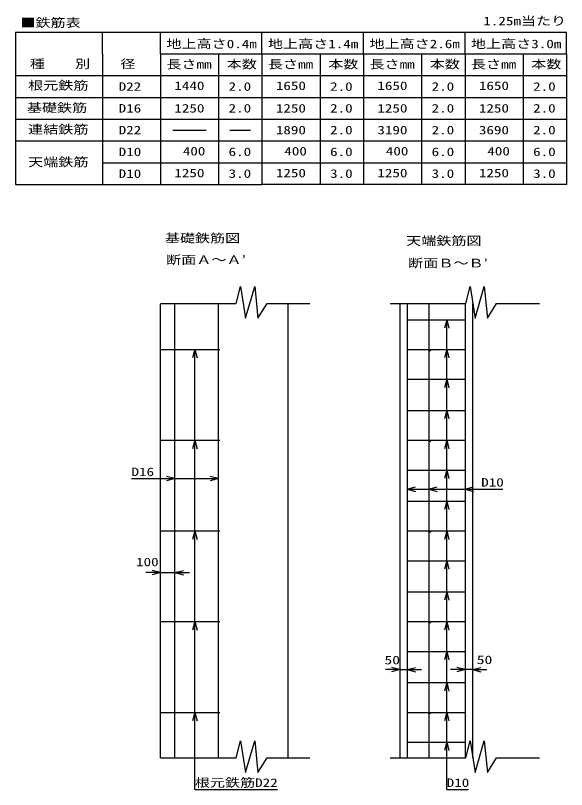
# Model space of a CAD drawing. Units: millimetres, scale not verified. Extents: x -10427 to 8480, y -7210 to 7278.
# Drawn here: x 4620 to 8420, y 1260 to 6594 of the extents above; entities that cross this region are included whole.
import ezdxf
from ezdxf.enums import TextEntityAlignment as Align

# ---------------------------------------------------------------- set-up
doc = ezdxf.new("R2010")
doc.units = ezdxf.units.MM
doc.header["$LTSCALE"] = 40
doc.layers.add('0-0', color=7, linetype='Continuous')
doc.styles.add('ＭＳ ゴシック', font='')
doc.styles.get('ＭＳ ゴシック').set_extended_font_data('MS Gothic')

msp = doc.modelspace()

# ---------------------------------------------------------------- linework, layer by layer
at = {"layer": '0-0'}
for p, q in [((4620, 6479.69), (4620, 6329.69)), ((5220, 6329.69), (5220, 6479.69)), ((5620, 6329.69), (5620, 6479.69)), ((6320, 6329.69), (6320, 6479.69)), ((7020, 6329.69), (7020, 6479.69)), ((7720, 6329.69), (7720, 6479.69)), ((8420, 6329.69), (8420, 6479.69)), ((4620, 6329.69), (4620, 5429.69)), ((5220, 6329.69), (5220, 5429.69)), ((5620, 6329.69), (5620, 5429.69)), ((5620, 6329.69), (6320, 6329.69)), ((6020, 6329.69), (6020, 5429.69)), ((6320, 6329.69), (6320, 5429.69)), ((6720, 6329.69), (6720, 5429.69)), ((7020, 6329.69), (7020, 5429.69)), ((7420, 6329.69), (7420, 5429.69)), ((7720, 6329.69), (7720, 5429.69)), ((8120, 6329.69), (8120, 5429.69)), ((8420, 6329.69), (8420, 5429.69)), ((4620, 6179.69), (6320, 6179.69)), ((6320, 6179.69), (8420, 6179.69)), ((4620, 6029.69), (6320, 6029.69)), ((6320, 6029.69), (8420, 6029.69)), ((4620, 5879.69), (6320, 5879.69)), ((6320, 5879.69), (8420, 5879.69)), ((5704.28, 5804.19), (5935.3, 5804.19)), ((6099.24, 5804.19), (6240.83, 5804.19)), ((4620, 5729.69), (6320, 5729.69)), ((6320, 5729.69), (8420, 5729.69)), ((5220, 5579.69), (6320, 5579.69)), ((6320, 5579.69), (8420, 5579.69)), ((4620, 5429.69), (6320, 5429.69)), ((7593.69, 4497.19), (7578.16, 4439.24)), ((5856.88, 4292.19), (5841.35, 4234.24)), ((5856.88, 3667.19), (5856.88, 4292.19)), ((5856.88, 4292.19), (5872.41, 4234.24)), ((7593.69, 4292.19), (7578.16, 4234.24)), ((7593.69, 4292.19), (7609.22, 4234.24)), ((7593.69, 4087.19), (7578.16, 4029.23)), ((7593.69, 4087.19), (7609.22, 4029.23)), ((7593.69, 3872.19), (7578.16, 3814.24)), ((7593.69, 3872.19), (7609.22, 3814.24)), ((5856.88, 3667.19), (5841.35, 3609.24)), ((5856.88, 3042.19), (5856.88, 3667.19)), ((5856.88, 3667.19), (5872.41, 3609.24)), ((7593.69, 3667.19), (7578.16, 3609.24)), ((7593.69, 3667.19), (7609.22, 3609.24)), ((5720, 3402.56), (5662.04, 3418.09)), ((6020, 3402.56), (5962.04, 3418.09)), ((7593.69, 3462.19), (7578.16, 3404.24)), ((7593.69, 3462.19), (7609.22, 3404.24)), ((5720, 3402.56), (5662.04, 3387.03)), ((7320.92, 3329.92), (7378.88, 3345.45)), ((7320.92, 3329.92), (7378.88, 3314.39)), ((7470.92, 3329.92), (7528.88, 3345.45)), ((7470.92, 3329.92), (7528.88, 3314.39)), ((7720.92, 3329.92), (7778.88, 3345.45)), ((7720.92, 3329.92), (7778.88, 3314.39)), ((7831.59, 3329.92), (7981.59, 3329.92)), ((7593.69, 3247.19), (7578.16, 3189.24)), ((7593.69, 3247.19), (7609.22, 3189.24)), ((5856.88, 3042.19), (5841.35, 2984.24)), ((5856.88, 2417.19), (5856.88, 3042.19)), ((5856.88, 3042.19), (5872.41, 2984.24)), ((7593.69, 3042.19), (7578.16, 2984.24)), ((7593.69, 3042.19), (7609.22, 2984.24)), ((7593.69, 2837.19), (7578.16, 2779.24)), ((7593.69, 2837.19), (7609.22, 2779.24)), ((5620, 2755.21), (5520, 2755.21)), ((5620, 2755.21), (5562.04, 2770.74)), ((5620, 2755.21), (5562.04, 2739.68)), ((5620, 2755.21), (5720, 2755.21)), ((5720, 2755.21), (5777.96, 2770.74)), ((5720, 2755.21), (5820, 2755.21)), ((5720, 2755.21), (5777.96, 2739.68)), ((7593.69, 2622.19), (7578.16, 2564.24)), ((7593.69, 2622.19), (7609.22, 2564.24)), ((5856.88, 2417.19), (5841.35, 2359.24)), ((5856.88, 2417.19), (5872.41, 2359.24)), ((7593.69, 2417.19), (7578.16, 2359.24)), ((7593.69, 2417.19), (7609.22, 2359.24)), ((7593.69, 2212.19), (7578.16, 2154.24)), ((7593.69, 2212.19), (7609.22, 2154.24)), ((7270.92, 2086.8), (7170.92, 2086.8)), ((7270.92, 2086.8), (7212.96, 2102.33)), ((7270.92, 2086.8), (7212.96, 2071.27)), ((7270.92, 2086.8), (7320.92, 2086.8)), ((7320.92, 2086.8), (7378.88, 2102.33)), ((7320.92, 2086.8), (7378.88, 2071.27)), ((7320.92, 2086.8), (7420.92, 2086.8)), ((7720.92, 2086.8), (7620.92, 2086.8)), ((7720.92, 2086.8), (7662.96, 2102.33)), ((7720.92, 2086.8), (7662.96, 2071.27)), ((7770.92, 2086.8), (7720.92, 2086.8)), ((7770.92, 2086.8), (7828.88, 2102.33)), ((7770.92, 2086.8), (7870.92, 2086.8)), ((7770.92, 2086.8), (7828.88, 2071.27)), ((7593.69, 1997.19), (7578.16, 1939.24)), ((7593.69, 1997.19), (7609.22, 1939.24)), ((5856.88, 1792.19), (5841.35, 1734.24)), ((5856.88, 1792.19), (5872.41, 1734.24)), ((7593.69, 1792.19), (7578.16, 1734.24)), ((7593.69, 1792.19), (7609.22, 1734.24)), ((7593.69, 1587.19), (7578.16, 1529.24)), ((7593.69, 1587.19), (7609.22, 1529.24)), ((5856.88, 1260.5), (6426.88, 1260.5)), ((7593.69, 1260.5), (7743.69, 1260.5))]:
    msp.add_line(p, q, dxfattribs=at)
at = {"layer": '0-0', "color": 2}
for p, q in [((6141.96, 4609.98), (6171.88, 4725.92)), ((7724.71, 4609.98), (7754.63, 4725.92)), ((5620, 1479.69), (5620, 4604.69)), ((5620.28, 4609.98), (6141.96, 4609.98)), ((6354.58, 4609.98), (6650, 4609.98)), ((6500, 1479.69), (6500, 4604.69)), ((7203.02, 4609.98), (7724.71, 4609.98)), ((7270.92, 4609.98), (7270.92, 1479.69)), ((7770.92, 4609.98), (7770.92, 1479.69)), ((7937.32, 4609.98), (8232.74, 4609.98)), ((6141.96, 1479.69), (6171.88, 1595.63)), ((7724.71, 1479.69), (7754.63, 1595.63)), ((5620, 1479.69), (6141.96, 1479.69)), ((6354.58, 1479.69), (6650, 1479.69)), ((7202.74, 1479.69), (7724.71, 1479.69)), ((7937.32, 1479.69), (8232.74, 1479.69))]:
    msp.add_line(p, q, dxfattribs=at)
at = {"layer": '0-0', "color": 5}
for p, q in [((5720, 1479.69), (5720, 4604.69)), ((6020, 1479.69), (6020, 4604.69)), ((7320.92, 4609.98), (7320.92, 1479.69)), ((7470.92, 4609.98), (7470.92, 1479.69)), ((7720.92, 4609.98), (7720.92, 1479.69)), ((7320.92, 4497.19), (7720.92, 4497.19)), ((5620, 4292.19), (6030, 4292.19)), ((7320.92, 4292.19), (7720.92, 4292.19)), ((7320.92, 4087.19), (7720.92, 4087.19)), ((7320.92, 3872.19), (7720.92, 3872.19)), ((5620, 3667.19), (6030, 3667.19)), ((7320.92, 3667.19), (7720.92, 3667.19)), ((7320.92, 3462.19), (7720.92, 3462.19)), ((7320.92, 3247.19), (7720.92, 3247.19)), ((5620, 3042.19), (6030, 3042.19)), ((7320.92, 3042.19), (7720.92, 3042.19)), ((7320.92, 2837.19), (7720.92, 2837.19)), ((7320.92, 2622.19), (7720.92, 2622.19)), ((5620, 2417.19), (6030, 2417.19)), ((7320.92, 2417.19), (7720.92, 2417.19)), ((7320.92, 2212.19), (7720.92, 2212.19)), ((7320.92, 1997.19), (7720.92, 1997.19)), ((5620, 1792.19), (6030, 1792.19)), ((7320.92, 1792.19), (7720.92, 1792.19)), ((7320.92, 1587.19), (7720.92, 1587.19))]:
    msp.add_line(p, q, dxfattribs=at)
at = {"layer": '0-0'}
for points in [[(4620, 6479.69), (6320, 6479.69), (7020, 6479.69), (7720, 6479.69), (8420, 6479.69)], [(6320, 6329.69), (7020, 6329.69), (7720, 6329.69), (8420, 6329.69)], [(8420, 5429.69), (7720, 5429.69), (7020, 5429.69), (6320, 5429.69)], [(7593.69, 1260.5), (7593.69, 1587.19), (7593.69, 1792.19), (7593.69, 1997.19), (7593.69, 2212.19), (7593.69, 2417.19), (7593.69, 2622.19), (7593.69, 2837.19), (7593.69, 3042.19), (7593.69, 3247.19), (7593.69, 3462.19), (7593.69, 3667.19), (7593.69, 3872.19), (7593.69, 4087.19), (7593.69, 4292.19), (7593.69, 4497.19), (7609.22, 4439.24)], [(5420.05, 3402.56), (5720, 3402.56), (6020, 3402.56), (5962.04, 3387.03)], [(7320.92, 3329.92), (7470.92, 3329.92), (7720.92, 3329.92), (7831.59, 3329.92)], [(5856.88, 1260.5), (5856.88, 1792.19), (5856.88, 2417.19)]]:
    msp.add_lwpolyline(points, dxfattribs=at)
at = {"layer": '0-0', "color": 2}
for points in [[(6171.88, 4725.92), (6207.02, 4508.09), (6270.26, 4725.92), (6291.34, 4508.09), (6354.58, 4609.98)], [(7754.63, 4725.92), (7789.76, 4508.09), (7853, 4725.92), (7874.08, 4508.09), (7937.32, 4609.98)], [(6171.88, 1595.63), (6207.02, 1377.8), (6270.26, 1595.63), (6291.34, 1377.8), (6354.58, 1479.69)], [(7754.63, 1595.63), (7789.76, 1377.8), (7853, 1595.63), (7874.08, 1377.8), (7937.32, 1479.69)]]:
    msp.add_lwpolyline(points, dxfattribs=at)
at = {"layer": '0-0', "color": 5}
for centre in [(7475.92, 4287.19), (7475.92, 3662.19), (7475.92, 3037.19), (7475.92, 2412.19), (7475.92, 1787.19)]:
    msp.add_circle(centre, 5, dxfattribs=at)

# ---------------------------------------------------------------- texts
at = {"layer": '0-0', "style": 'ＭＳ ゴシック'}
for s, width, p in [('■鉄筋表', 1.3, (4653.53, 6497.23)), ('1.25m当たり', 1.3, (7846.21, 6509.46)), ('地上高さ0.4m', 1.3, (5660.88, 6351.34)), ('地上高さ1.4m', 1.3, (6360.88, 6351.34)), ('地上高さ2.6m', 1.3, (7060.88, 6351.34)), ('地上高さ3.0m', 1.3, (7760.88, 6351.34)), ('種\u3000\u3000別\u3000\u3000径', 1.3, (4719.15, 6213.21)), ('長さmm\u3000本数', 1.3, (5660.88, 6211.08)), ('長さmm\u3000本数', 1.3, (6360.88, 6211.08)), ('長さmm\u3000本数', 1.3, (7060.88, 6211.08)), ('長さmm\u3000本数', 1.3, (7760.88, 6211.08)), ('根元鉄筋', 1.3, (4707.27, 6064.55)), ('1440', 1.3, (5715.67, 6063.05)), ('1650', 1.3, (6415.67, 6063.05)), ('1650', 1.3, (7115.67, 6063.05)), ('1650', 1.3, (7815.67, 6063.05)), ('D22', 1.3, (5331.67, 6057.56)), ('2.0', 1.3, (6089.6, 6057.88)), ('2.0', 1.3, (6789.6, 6057.88)), ('2.0', 1.3, (7489.6, 6057.88)), ('2.0', 1.3, (8189.6, 6057.88)), ('基礎鉄筋', 1.3, (4698.43, 5911)), ('D16', 1.3, (5331.67, 5907.56)), ('1250', 1.3, (5715.67, 5907.91)), ('2.0', 1.3, (6089.6, 5907.88)), ('1250', 1.3, (6415.67, 5907.91)), ('2.0', 1.3, (6789.6, 5907.88)), ('1250', 1.3, (7115.67, 5907.91)), ('2.0', 1.3, (7489.6, 5907.88)), ('1250', 1.3, (7815.67, 5907.91)), ('2.0', 1.3, (8189.6, 5907.88)), ('連結鉄筋', 1.3, (4707.27, 5761.89)), ('D22', 1.3, (5331.67, 5757.56)), ('1890', 1.3, (6415.67, 5757.62)), ('2.0', 1.3, (6789.6, 5757.88)), ('3190', 1.3, (7115.67, 5757.62)), ('2.0', 1.3, (7489.6, 5757.88)), ('3690', 1.3, (7815.67, 5757.62)), ('2.0', 1.3, (8189.6, 5757.88)), ('D10', 1.3, (5331.67, 5607.56)), ('400', 1.3, (5773.85, 5612.17)), ('6.0', 1.3, (6089.6, 5607.88)), ('400', 1.3, (6473.85, 5612.17)), ('6.0', 1.3, (6789.6, 5607.88)), ('400', 1.3, (7173.85, 5612.17)), ('6.0', 1.3, (7489.6, 5607.88)), ('400', 1.3, (7873.85, 5612.17)), ('6.0', 1.3, (8189.6, 5607.88)), ('天端鉄筋', 1.3, (4707.27, 5536.89)), ('D10', 1.3, (5331.67, 5457.56)), ('1250', 1.3, (5715.67, 5461.88)), ('3.0', 1.3, (6089.6, 5457.88)), ('1250', 1.3, (6415.67, 5461.88)), ('3.0', 1.3, (6789.6, 5457.88)), ('1250', 1.3, (7115.67, 5461.88)), ('3.0', 1.3, (7489.6, 5457.88)), ('1250', 1.3, (7815.67, 5461.88)), ('3.0', 1.3, (8189.6, 5457.88)), ('基礎鉄筋図', 1.3, (5649.81, 5012.39)), ('天端鉄筋図', 1.3, (7314.18, 4994.3)), ('断面Ａ～Ａ’', 1.3, (5659.03, 4863.32)), ('断面Ｂ～Ｂ’', 1.3, (7328.19, 4840.3)), ('D16', 1.3, (5420.05, 3402.56)), ('D10', 1.3, (7831.59, 3329.92)), ('100', 1.3, (5451.63, 2781.52)), ('50', 1.35, (7164.23, 2105.53)), ('50', 1.35, (7800.84, 2107.34)), ('根元鉄筋D22', 1.3, (5856.88, 1260.5)), ('D10', 1.3, (7593.69, 1260.5))]:
    msp.add_text(s, height=58.65, dxfattribs=dict(at, width=width)).set_placement(p, align=Align.BOTTOM_LEFT)

doc.saveas('drawing.dxf')
